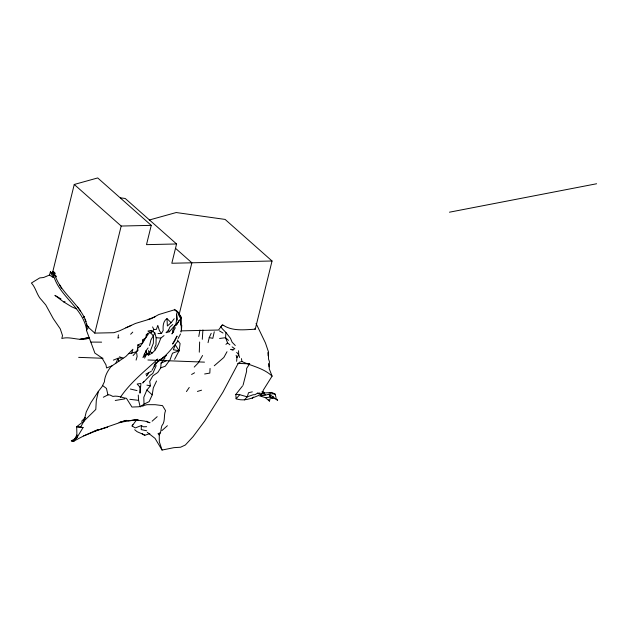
<?xml version="1.0" encoding="UTF-8"?>
<svg xmlns="http://www.w3.org/2000/svg" width="628" height="628" viewBox="0 0 628 628"><rect width="100%" height="100%" fill="white"/><g stroke="black" fill="none" stroke-linecap="round" stroke-linejoin="round"><path stroke-width="0.94" d="M103.322 397.249L107.93 394.871L109.853 394.941L112.867 396.417C117.672 395.326 122.028 397.681 126.471 398.348L131.958 407.046L138.631 406.787L146.983 404.675L155.242 404.699L162.503 405.625L165.556 410.657C163.72 414.833 165.117 419.48 163.186 423.696C160.093 426.844 162 431.687 159.253 434.953L159.308 441.712L162.055 450.056L173.94 447.654L180.558 447.23L185.354 445.001L193.118 436.586L204.775 420.925L222.893 392.249L237.635 364.436L239.394 362.301L241.89 361.516C251.859 366.069 263.886 368.259 272.089 376.117L263.415 389.957L261.193 395.695L265.055 395.357L269.632 393.874L272.685 393.803L275.127 394.117L276.03 397.595M171.13 322.69L166.985 318.6L167.386 325.995L171.13 322.69L174.231 318.741M199.649 341.993L199.288 352.198M180.707 325.053L180.809 318.891L178.501 314.683M132.861 424.669L132.076 425.98L135.31 427.927L141.355 425.541L141.245 429.607L146.732 430.816M173.069 332.055L172.582 330.454L175.966 324.134L176.751 318.663L176.696 312.932M140.209 387.413L137.163 384.022L140.939 383.41L139.997 393.167L139.989 386.503M210.058 368.463L209.823 373.087L204.634 373.99M220.891 326.521L222.092 328.57L225.915 332.432L225.578 337.691L227.564 342.912L229.864 344.811M272.073 398.278L269.357 395.318L270.841 397.689L272.073 398.278L272.96 397.822L273.054 396.346M128.52 353.69L131.739 353.156L132.885 349.278L125.883 356.461L112.106 365.786L106.572 367.953L105.975 364.837L101.948 357.866L94.899 353.117L86.507 330.477L86.656 323.546M143.655 405.806L141.7 405.821L144 404.142L143.804 397.296L146.874 390.027L150.43 385.82L149.715 381.4L152.879 375.834L157.769 372.483L160.752 367.867L161.074 363.078L165.101 357.827M202.287 339.308L202.899 329.928M149.291 220.012L176.217 212.531L225.107 219.423L272.042 260.997L255.266 329.198C244.041 329.755 232.14 331.529 222.445 324.707L218.544 330.022L181.398 330.862L181.775 325.351M53.286 277.6L53.584 274.044L50.381 271.893L49.549 275.033L53.286 277.6L50.381 271.893M236.615 361.32L236.937 357.685L236.128 355.315M149.574 345.51L150.901 339.968L154.865 333.005L151.45 330.399L147.918 331.05L150.61 332.722L153.53 336.106L153.35 343.257L148.718 354.938L146.489 354.38L142.941 357.505L145.994 350.801L148.114 347.943M118.409 334.857L117.986 338.202L118.825 337.385M174.584 359.318L179.121 350.754L180.087 343.563L177.347 339.999M152.588 326.921L153.719 329.37L152.832 331.498L150.61 332.722L147.808 333.303L146.3 334.763L145.884 337.629L142.713 342.833L140.091 346.483L137.854 347.983L136.778 351.578L133.073 355.589M144 404.142L149.158 401.63L152.243 394.831L153.287 387.923L156.576 380.968M198.786 336.498L199.947 330.022M214.266 331.788L212.821 338.304L209.226 337.629L208.049 342.668M112.106 365.786L110.983 366.642C107.592 370.999 104.719 376.148 104.413 381.793L102.019 386.675L98.384 391.37L96.304 400.483L95.809 409.44L83.995 421.05L76.679 426.695L76.977 437.559L73.248 441.429L71.317 440.872L76.977 437.559L83.069 427.55L76.679 426.695L83.069 427.55M53.223 275.04L52.823 271.547L74.245 184.467L97.709 177.944L151.246 225.358L146.505 244.645L176.57 243.97L171.821 263.25L272.042 260.997M181.539 318.223L177.528 311.512L174.882 309.675L158.735 314.573L151.309 318.655L135.412 323.467L119.54 330.815L113.919 332.699L94.797 333.107L121.18 226.041L74.245 184.467M80.47 427.393L83.995 421.05L86.256 411.897L90.809 402.776L98.384 391.37M243.052 385.254L246.584 371.423L246.639 368.361L249.724 363.706M180.542 333.931L178.171 338.445M136.095 360.095L137.124 356.469L136.684 353.164M265.369 397.626L269.436 401.088L270.542 397.108L265.369 397.626L258.438 395.499C251.42 398.529 243.923 401.504 236.097 398.796L235.838 394.423L242.51 386M76.977 437.559L77.511 435.777M146.489 354.38L146.874 353.258L145.994 350.801L146.489 354.38L144.573 358.109M150.61 332.722L151.45 330.399M83.995 421.05L85.149 417.871M164.018 335.611L160.815 338.092C158.382 344.544 155.72 352.253 148.718 354.938L146.874 353.258M76.828 434.992L74.677 439.113M156.199 365.622L152.8 373.464L150.273 375.246L142.744 383.009L143.843 381.471M175.966 324.134L169.379 331.733L166.012 332.714L168.54 330.163L169.89 327.078L172.802 324.519M115.999 362.953L118.119 358.219L123.017 357.999L119.375 356.837M209.226 337.629L211.204 333.287M86.507 330.477L88.713 326.748M227.006 351.727L223.835 357.481L214.266 365.771M151.976 370.387L156.435 362.348M157.958 333.539L161.451 333.539L163.17 330.438C162.903 326.199 163.013 321.167 166.985 318.6M175.377 327.706L171.907 333.915L173.744 331.388M202.561 355.495L198.165 363.031L194.225 367.09M236.937 357.685L238.703 354.71L238.561 350.73M179.239 320.366L176.397 325.021L179.239 320.366L180.809 318.891M156.403 362.301L154.056 366.1L158.892 360.637L162.22 358.596L157.644 361.124M186.453 391.574L189.248 387.46M148.585 372.789L146.41 375.952L148.389 373.409M132.076 425.98L136.857 419.528M120.411 397.241C130.569 382.295 144.73 371.242 157.769 359.09L155.752 360.676M177.716 341.357C171.829 348.43 166.2 356.272 158.287 361.155M154.637 364.405L155.76 362.976M163.225 357.293L162.055 358.792L166.506 355.33L157.526 361.712L162.424 358.525L158.35 361.116M236.097 398.796L239.723 394.698L247.259 396.849L253.029 394.784L255.023 394.69L257.472 393.175L260.047 393.073L261.193 395.695M138.286 349.929L136.778 351.578L131.739 353.156M244.339 399.981L247.259 396.849L248.531 392.712L252.33 391.856M81.554 421.317L85.267 417.463M130.648 334.237L132.751 332.118M144.84 435.118L137.1 431.695L134.675 429.709M225.931 344.395L227.564 342.912M152.109 421.2L157.173 416.67M252.181 398.34L253.586 397.092M161.922 430.588L167.393 425.721M83.226 317.501L84.505 316.379M137.854 347.983L137.846 344.945L142.713 342.833L142.485 340.086L145.884 337.629L148.381 334.018L146.3 334.763M191.587 374.469L194.554 372.789M73.248 441.429L83.681 435.918L97.513 429.701M145.79 374.162L151.332 371.321M155.006 316.842L148.177 319.44M125.898 327.753L131.511 325.328M161.074 363.078L166.082 360.927M83.681 435.918L97.772 430.188L126.291 420.352L119.979 422.189M89.631 337.738C80.572 342.189 71.058 335.854 61.819 338.484L62.51 335.58L60.257 328.837L53.27 318.639L45.781 304.957L41.636 300.066C36.816 295.443 36.055 287.969 31.4 283.032L39.713 277.929L43.654 277.49L49.549 275.033M160.627 432.614L158.021 433.665L159.253 434.953M113.354 360.127L118.119 358.219L118.802 361.477M179.121 350.754L173.344 349.749L175.314 344.929L179.121 350.754L172.48 353.203L170.086 359.679L165.274 366.202L160.752 367.867M149.833 433.595L144.573 435.369L142.234 433.728M94.946 431.036L107.686 427.15M197.42 391.44L201.557 390.184M270.056 392.908L271.689 392.421L275.127 394.117M88.383 337.55L80.117 339.348L89.435 337.613M449.475 212.193L596.6 183.761M115.254 400.468L124.815 398.874M119.077 422.456L135.31 419.889L138.388 420.171L128.002 420.721M219.596 338.468L225.578 337.691L228.498 340.407M127.947 420.634L129.792 420.446M131.629 420.265L135.31 419.889L144.636 421.074L150.029 422.699L148.459 422.495L146.638 421.184M271.689 392.421L261.978 393.199M146.638 426.687L143.365 426.797L141.355 425.541M121.18 226.041L151.246 225.358M71.317 440.872L74.473 440.856M60.979 298.92L54.911 295.372L63.475 301.77L65.084 301.77M90.974 342.079L101.626 342.15M153.719 329.37L156.38 329.449L157.785 325.375L159.441 330.681L161.451 333.539M78.673 357.363L103.055 358.282M147.918 359.985L204.485 362.136M237.643 363.392L249.347 363.832M221.888 325.367L223.756 325.445M235.838 394.423L239.723 394.698M261.931 391.794L263.517 391.927L264.553 393.261M154.865 333.005L156.16 337.691L160.815 338.092M129.839 399.322L138.6 400.35L140.225 406.983M120.513 197.828L125.231 198.495L176.57 243.97M146.936 385.16L150.43 385.82M130.388 389.038L137.022 390.577M50.421 271.932L56.442 276.344M261.837 393.583L265.424 394.596M142.485 340.086L143.812 340.541M233.098 350.291L230.68 349.364L232.941 349.537L234.856 348.791L232.101 346.892M52.823 271.547L55.217 273.188M76.059 308.78L71.568 306.739L63.475 301.77M268.682 394.423C270.024 393.654 281.313 404.267 276.461 398.796L274.114 398.568L272.96 397.822M257.472 393.175L261.9 395.389M219.407 330.87L222.995 333.028M149.919 351.507L152.251 353.054M137.846 344.945L140.091 346.483M102.537 385.466L106.454 388.434L107.93 394.871M147.29 432.315L155.045 438.383L162.055 450.056M175.636 248.421L191.87 262.794L179.239 314.141L180.919 316.606L181.398 330.862M254.717 328.719L255.266 329.198M85.047 319.205L87.339 326.395L94.828 333.138M146.874 390.027L152.243 394.831M235.296 345.502L232.117 342.205L230.46 338.296L225.915 332.432M86.052 321.567C79.073 302.641 58.844 292.208 54.079 272.073L54.911 273.62M53.584 274.044L56.025 276.893M236.678 352.347L238.703 354.71L239.629 357.465M144.189 354.263L145.319 355.629L144.683 353.752M176.138 310.789L178.195 313.309M77.401 306.809L80.533 310.899M272.089 376.117L269.247 368.856L269.396 361.516L268.525 359.114L268.541 352.096L265.432 342.919L256.059 323.444M86.868 325.273L88.721 327.73M59.425 284.523L61.52 288.283M168.54 330.163L169.379 331.733M268.713 399.644L269.436 401.088M180.566 331.027L181.1 332.086M53.16 273.926C58.286 295.615 81.75 306.535 86.342 328.342M174.521 309.306L175.291 310.86M177.81 312.116L179.216 314.063M155.249 349.945L154.645 347.574L155.987 345.015L156.16 337.691M176.539 314.691L177.355 320.084M241.474 358.619L241.89 361.516M268.533 363.612L268.957 366.87M267.858 352.559L268.125 355.841M138.262 395.083L138.6 400.35M148.624 350.526L148.718 354.938M177.002 336.176L174.482 341.506L172.543 344.034L177.002 336.176"/></g></svg>
